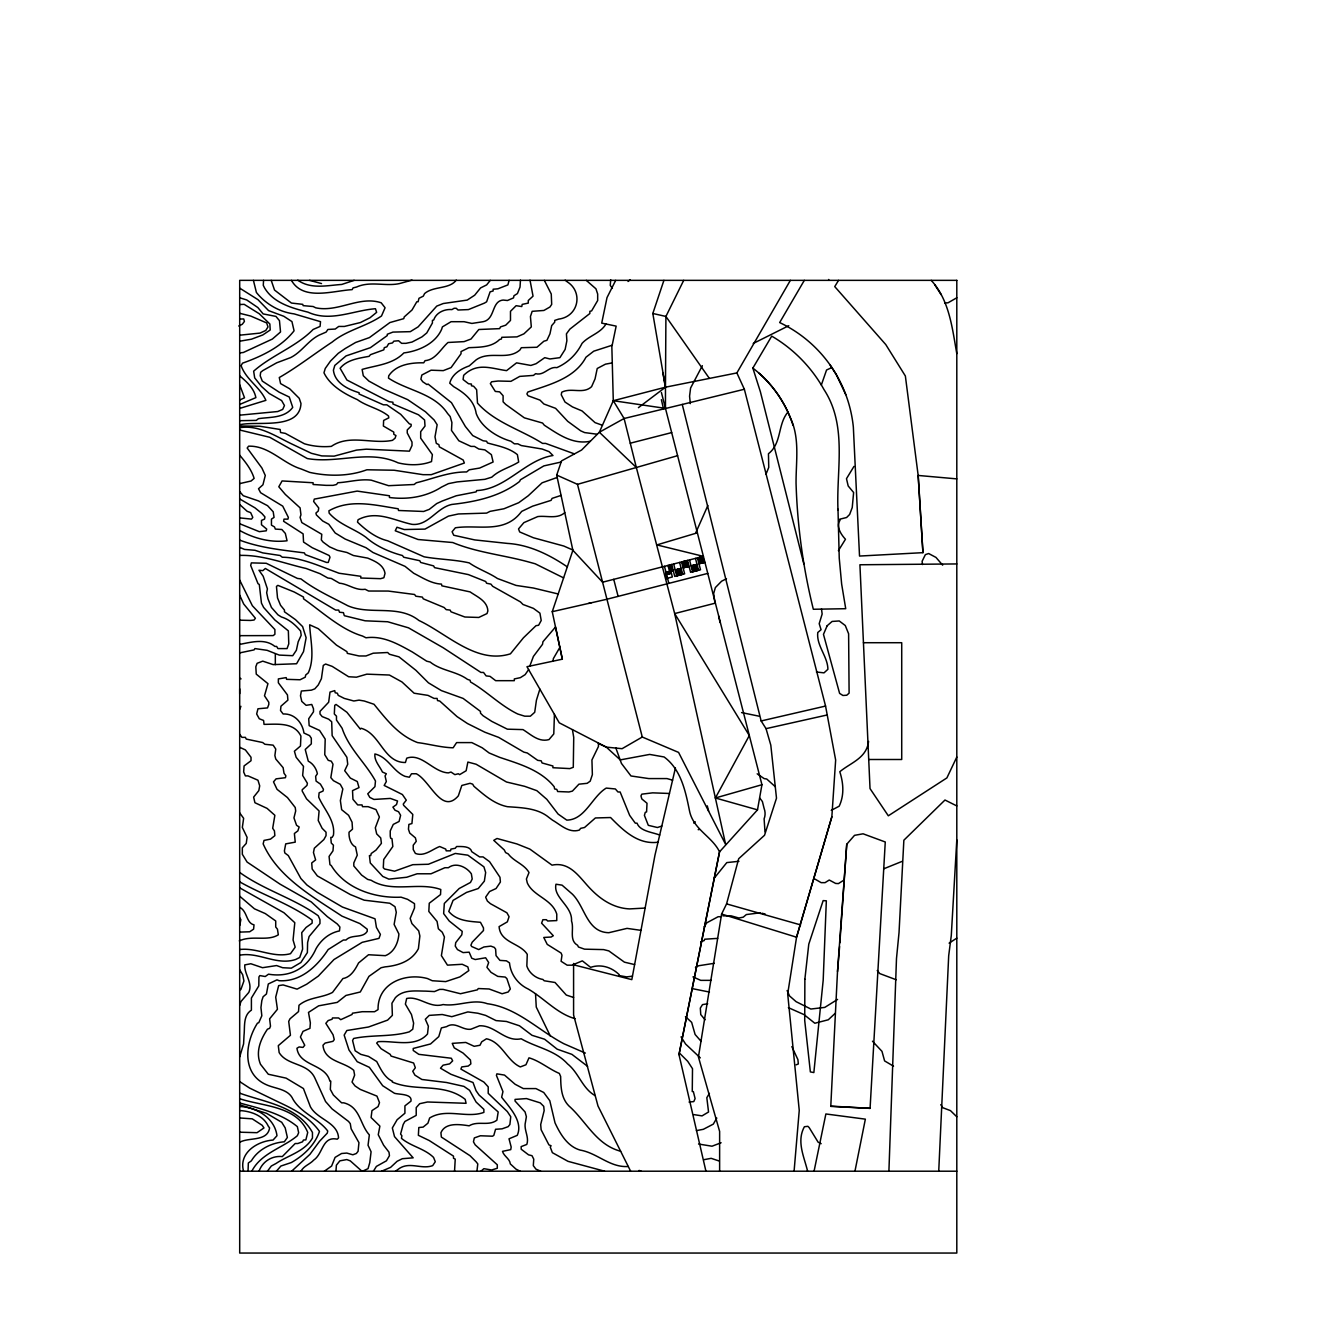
<?xml version="1.0" encoding="UTF-8"?>
<svg xmlns="http://www.w3.org/2000/svg" width="1319" height="1319" viewBox="0 0 1319 1319"><rect width="100%" height="100%" fill="white"/><g stroke="black" fill="none" stroke-linecap="round" stroke-linejoin="round"><path stroke-width="1.5" d="M837.977 509.843C836.213 469.515 847.622 425.839 824.012 389.6C811.762 367.523 793.527 348.859 771.714 336.131L752.852 368.1L760.371 391.727L803.815 563.823M888.907 1171.206L896.491 958.534L899.03 932.582L903.861 840.219L944.981 800.023L956.803 805.925M938.732 1171.206L948.691 955.747L951.279 935.6L956.803 839.89M837.516 971.411L830.772 1106.394L870.078 1108.356L885.263 841.984L863.088 833.806L854.531 835.339L846.749 844.242L837.516 971.411L839.609 946.564M794.087 1171.206L799.248 1110.4L787.69 993.899L796.561 937.215L831.844 816.807L835.652 760.057L825.562 706.061L744.361 389.253L736.876 372.931L790.361 280.353M828.645 280.353L828.695 279.48M839.857 942.854L846.749 844.242M553.04 661.165L553.353 658.61L559.866 647.349L555.513 627.02L542.95 641.726L542.521 644.315L533.404 656.433L529.793 666.111M705.929 1171.206L678.988 1054.606L719.547 851.827C711.963 836.23 693.003 829.404 689.425 810.493C685.501 791.12 680.983 769.34 664.1 756.974L649.673 754.419L620.26 759.892L606.295 747.115L559.272 722.828L526.957 666.705L562.339 659.187L552.249 611.686L572.875 550.303L556.7 475.087L561.548 460.892L581.58 450.043L599.354 432.236L624.101 418.502L682.253 404.455L761.145 720.949L766.042 728.649L770.807 745.153L776.495 798.16L764.525 835.273L738.689 858.718L726.571 903.894L721.608 914.051L698.427 1056.997L719.63 1131.422L719.63 1171.206M678.988 1054.606L719.547 851.827L757.502 809.85L761.937 784.723L661.396 392.485M454.544 1171.206L455.236 1159.137L453.505 1158.28L453.505 1156.12L429.219 1140.523L418.37 1135.313L418.799 1127.531L423.135 1127.102L427.917 1123.194L429.648 1118.001C446.168 1107.762 466.596 1118.743 483.875 1112.395L483.875 1109.361L476.06 1101.992L469.564 1090.302L463.925 1086.394L446.564 1082.503L421.849 1079.47L414.908 1075.133L412.748 1071.242L415.337 1067.78L413.622 1063.015L391.067 1056.074L390.193 1054.343L381.092 1048.704L376.673 1043.098L378.075 1041.697C394.068 1040.427 415.221 1048.044 427.504 1033.997L428.362 1026.198L425.328 1019.274L429.236 1015.383L442.244 1014.509L451.79 1016.685L467.849 1011.92L477.808 1013.223L485.623 1015.399L496.026 1020.593L506.447 1021.467L519.455 1025.786L532.035 1035.316L544.599 1039.224L557.179 1049.182L571.935 1054.376L587.582 1066.329M476.934 1171.206L477.791 1163.919L476.06 1161.742L469.976 1155.675L441.354 1137.06L440.925 1132.724C445.344 1122.337 459.391 1124.316 469.119 1125.816C477.907 1120.441 488.475 1126.492 496.884 1120.194L498.186 1111.95L479.094 1095.067L476.06 1090.731L473.026 1082.503L450.917 1074.276L440.497 1068.209L443.102 1065.175L449.614 1063.872L452.648 1060.855L451.345 1058.25L418.815 1054.343L413.226 1050.468L413.226 1048.457L430.538 1043.956L438.782 1036.602L441.37 1027.93L446.58 1026.644C455.137 1021.021 462.244 1030.469 470.867 1029.232L479.555 1025.786C495.186 1025.143 504.897 1042.29 521.186 1038.778C536.536 1047.616 554.986 1050.056 567.582 1063.905C578.827 1072.825 582.404 1088.637 595.281 1095.71M854.959 1171.206L865.363 1119.155L825.875 1113.961L814.07 1171.206M610.697 279.727L610.252 285.366L612.412 288.383M675.443 767.938L654.982 855.141L631.817 979.638L573.584 964.816M831.844 816.807L796.561 937.215L721.608 914.051M239.695 1005.358L240.998 1001.484L248.813 992.399C253.067 983.034 244.114 974.18 244.773 964.898L250.841 963.744L262.514 967.701L276.578 965.557L282.645 967.717L291.318 968.162L300.864 962.524L307.376 952.565L307.607 942.557L309.108 936.539L319.956 923.564L319.956 919.656L318.225 915.765C293.774 898.239 264.146 890.078 239.695 872.436M556.7 475.087L577.491 484.337L642.271 737.024L678.576 752.407L725.648 844.457L674.668 613.566L636.335 467.487L599.354 432.236L613.286 400.712L665.468 408.379L665.468 387.192L652.823 313.477L663.919 280.353M707.874 505.474L695.937 532.381M528.622 669.59L525.16 674.619L520.378 677.653L514.311 678.939L514.311 680.67L495.664 680.67L490.025 676.35L486.134 675.905L483.529 672.443L480.924 672.443L443.2 647.761L408.494 627.828L387.687 621.76L365.132 620.804L344.308 615.693L343.435 612.659L339.527 612.23L338.67 610.07L335.636 610.07L265.366 568.489L262.778 570.649L258.969 570.237L263.19 576.255L267.411 588.884L266.669 592.726L267.971 598.793L271.434 607.449L277.946 614.819L281.409 616.979C289.141 619.287 295.489 624.942 300.6 631.026L301.194 635.247L298.176 641.858L296.363 650.283L292.736 655.691L279.232 655.081L267.097 650.316L254.946 648.585L254.089 649.888L239.695 652.889M456.275 280.139C449.367 289.438 433.506 285.877 424.603 293.543L423.3 296.148L418.964 298.308L418.107 301.771L416.804 301.771L412.023 309.998L404.224 316.923L403.779 318.654L389.913 322.545L369.402 337.598L355.635 342.462L345.232 348.529L338.291 353.294L330.475 361.076L325.265 368.446L323.963 372.782C330.096 385.725 344.523 393.886 357.35 399.624C366.731 406.417 379.427 408.56 388.544 416.013L388.775 417.876L383.631 420.431L383.384 426.037L393.787 432.104L393.787 434.264L395.964 435.567L395.09 438.172L392.485 440.332C372.37 444.519 349.354 433.885 331.316 446.383C321.754 447.174 312.949 446.284 304.425 443.778L285.349 433.39L280.584 432.517L280.156 429.483L259.843 426.235L239.695 425.971M259.019 1171.206C262.563 1161.396 272.011 1155.559 282.315 1156.565L295.192 1143.524L297.781 1143.524L302.562 1141.792L303.419 1140.061L305.86 1139.863L307.723 1132.444C296.94 1105.718 263.14 1106.509 239.695 1098.727M239.761 709.21L240.915 706.324M765.993 474.246L768.746 467.404L768.449 453.736C781.986 443.168 777.485 424.471 787.921 412.122M821.341 385L826.551 370.012L831.531 367.688M868.594 741.426C866.484 758.376 850.673 762.646 839.807 771.73C843.418 783.123 844.44 795.044 839.181 806.189L831.25 810.377M956.803 757.04L946.894 777.913L888.314 815.802L870.029 788.597L859.922 564.763L956.803 563.938M683.704 280.353L665.914 316.445L665.468 387.192L638.412 407.67M239.695 1056.882L243.586 1043.923L244.031 1035.267C244.955 1026.924 242.91 1015.482 251.401 1010.156L251.401 998.021L258.788 985.903L258.936 976.983L259.859 975.582L265.234 976.522L268.499 974.18C289.537 977.709 307.08 968.822 316.049 948.674C321.16 939.755 329.305 932.962 339.461 930.917L339.906 927.026L337.301 923.992L327.326 916.639L311.284 901.916L280.057 884.159L247.098 862.065L242.333 854.267L242.333 847.771L246.241 843.435L247.098 837.384L242.333 827.425L243.636 818.324L239.695 812.9M267.411 1171.239L271.318 1166.029L276.1 1163.44C287.822 1155.477 304.936 1151.454 312.455 1138.05L312.455 1132.46C297.863 1106.196 265.135 1102.371 239.695 1093.154M704.247 926.663L706.852 922.772L718.13 916.721L720.718 916.721M709.424 1093.385L706.819 1097.705L708.55 1111.999L702.038 1115.89L693.794 1114.604M716.794 1118.067L713.315 1124.118L703.34 1129.311L696.399 1130.614M615.693 280.353L607.02 297.583L601.711 323.122L616.154 326.123L611.851 346.848L613.286 400.712L624.101 418.502L636.335 467.487M702.367 365.693L690.595 388.017L689.573 396.211L690.332 403.63M757.502 809.85L715.393 797.979L749.324 735.54L674.668 613.566L715.393 603.129M239.695 925.575L240.866 919.656L239.695 917.826M804.326 280.353L779.661 322.561A130.169 130.169 0 0 1 853.344 427.059L859.526 556.057L922.937 552.661L918.172 475.45L905.362 375.997L885.774 344.572L834.746 286.602L838.538 280.353M301.012 1171.206C303.749 1165.831 309.916 1164.331 313.84 1159.978C323.155 1153.729 322.248 1135.807 337.268 1139.204L338.554 1137.901C337.648 1122.057 317.285 1119.6 310.377 1106.723L303.436 1088.538L286.091 1078.134L268.301 1074.243L260.502 1064.285C255.358 1051.952 260.453 1039.553 267.444 1029.199L269.62 1028.342L270.494 1026.182L269.62 1018.812L277.435 1009.282L275.704 997.164L278.655 985.623L283.09 984.93L297.088 989.135L306.651 984.238L318.324 976.093L333.954 959.556L362.197 942.327L378.998 938.37L380.4 934.413L376.426 927.422L375.041 918.815L342.429 907.043L317.351 892.386L306.948 885.016L300.88 878.52L288.3 855.569L284.838 852.981L284.409 850.804L285.712 843.88L295.242 842.149L294.384 833.493L297.847 830.888L299.149 826.997L296.544 825.265L293.956 817.895L295.687 810.971L295.242 807.508L287.443 797.55L277.039 789.323L273.511 781.87L276.083 778.853L285.415 777.699L285.877 775.819L284.014 773.264L283.123 767.674L275.753 759.002L274.88 755.54L275.753 749.044L273.148 745.153L264.905 744.279L262.728 742.548L246.257 739.085L245.383 737.354L241.921 737.354L239.745 734.32M373.425 1171.206L376.393 1166.408L386.418 1160.819L389.451 1155.691L388.99 1152.196L383.615 1145.205L378.256 1134.736L379.888 1126.113L371.101 1117.556L371.958 1110.631L378.091 1106.592L379.493 1102.635L376.937 1096.105L360.252 1089.412L355.058 1085.949L352.025 1082.042L354.63 1075.117L353.756 1070.352C343.863 1061.465 324.458 1061.811 322.974 1045.242L325.133 1043.065L332.932 1041.334L334.251 1039.603L333.064 1034.772L325.842 1023.346L328.167 1020.56L332.075 1019.257L332.503 1017.955L338.587 1017.955L340.747 1019.686L352.041 1014.492L352.47 1013.206L362.197 1011.706L374.563 1011.722L378.058 1009.612C377.448 983.15 405.246 972.466 427.504 978.566L432.286 980.742L445.723 981.6L459.902 976.901L468.789 970.619L467.849 966.893L462.211 964.288L447.471 965.145L441.387 955.632L444.437 937.018L442.261 932.236L438.37 928.774L437.067 921.42L428.823 911.462L429.252 903.235L440.53 894.579L440.777 889.501C418.568 881.537 392.254 893.326 371.134 880.268L367.671 879.41L361.604 875.074L353.805 865.973L353.805 862.939L357.268 855.141L355.536 846.93C350.557 844.803 348.661 837.433 349.04 832.207L352.503 829.173L352.074 822.248L348.595 815.307L341.654 809.685L340.368 800.584L342.825 788.96L340.253 784.294L333.427 780.667L330.822 777.633L332.998 764.212L331.267 761.178L328.233 760.321L324.754 754.682L325.199 739.102L319.561 730.429L309.157 725.664L308.712 718.74L313.493 711.815L313.493 708.781L311.762 704.461L306.123 705.319L301.787 701.428L300.485 695.789L301.359 691.024L311.333 690.167L314.796 688.864L318.258 684.973L321.407 678.691L323.287 665.419L325.612 664.034L332.157 666.359L348.628 676.746L356.427 677.191L366.847 674.157L389.402 675.031L401.965 681.956L414.117 693.217L427.999 695.377L434.066 698.427L437.1 698.427L437.545 700.587L439.705 701.016L457.05 716.613L467.47 723.537L484.815 732.193L498.697 737.403L523.841 752.127L527.32 753.001L537.723 760.354L541.202 760.799L542.06 762.959L552.908 765.993L552.908 767.724L569.824 768.598L573.287 767.295L573.732 737.42L572.43 729.621M838.389 550.666L845.463 539.257C841.027 534.508 835.702 526.462 840.088 520.098L839.659 519.224L846.6 517.51L849.634 514.476L852.239 507.551L853.624 492.498L848.183 485.969L846.485 478.682L853.97 466.398M539.867 689.145L536.437 700.175L534.706 712.293L530.37 716.184L524.715 716.184L517.79 714.024C500.511 705.698 486.991 691.453 470.504 681.972L470.075 680.241L467.47 679.367C456.259 671.173 440.909 670.728 430.175 662.039L426.697 661.182L412.352 651.998C397.975 644.035 383.169 635.445 365.99 637.786L362.527 636.038C341.126 629.74 322.001 611.802 303.535 598.81L303.535 597.062L294.236 592L277.847 585.356L276.462 586.444L277.518 597.919L280.551 605.289L284.459 610.054L284.442 611.785L295.489 619.65L302.612 626.591L306.123 637.769L303.518 651.635L296.577 663.754L273.165 664.611L262.745 661.149L257.106 663.309L255.82 666.771L256.249 674.124L267.955 683.671L264.492 695.789L268.812 702.285L268.812 704.445L267.51 707.907L257.963 708.781L256.661 713.975L259.266 718.74L263.602 720.471L264.031 724.362C277.221 724.296 294.071 721.938 300.913 736.068L300.468 746.026L294.401 751.22L296.132 757.271L303.502 766.372L302.645 775.473L307.393 783.272L306.964 785.432L302.199 789.768L302.199 791.054L306.536 798.852L319.099 810.971L318.242 820.5L322.133 828.299L326.04 832.207L326.04 835.652L323.88 839.56L314.334 848.216L313.46 852.552L315.62 859.906L311.729 862.939L312.158 869.007L317.368 875.931L350.326 894.562L364.192 900.185L389.797 903.235L394.991 906.697L396.294 912.319L394.117 924.438L398.899 933.967C398.239 942.904 394.101 952.351 385.329 955.681L368.529 954.742L358.554 962.969C355.19 969.514 350.854 977.198 342.924 978.55L332.52 992.416C321.869 998.071 308.613 997.098 298.984 1005.259L298.523 1011.591L289.999 1018.812L288.696 1021.417L290.444 1035.267L278.293 1045.654L279.15 1052.595C287.212 1065.851 307.508 1062.603 314.713 1077.705L325.562 1101.53L332.058 1108.9L348.546 1121.447L350.277 1123.623L351.134 1128.817L358.949 1142.666L358.076 1151.322L356.344 1153.498L352.865 1154.784L346.798 1153.07L341.588 1153.498L335.092 1157.39L331.613 1166.045L324.342 1171.206M276.396 1171.206L280.881 1166.045L291.285 1162.567C303.667 1155.576 314.895 1144.974 319.478 1131.405C309.338 1117.094 293.527 1109.065 278.276 1101.942L249.654 1088.093L239.695 1081.613M291.631 1171.206L309.932 1154.356L319.478 1141.364L327.277 1133.136L327.722 1130.977C318.159 1118.413 301.161 1113.104 293.032 1099.354C288.317 1088.769 275.374 1088.933 266.141 1084.63C241.179 1073.485 245.186 1042.323 257.469 1023.148L258.771 1022.72L261.822 1015.778L260.948 1007.551L261.822 1000.626L263.124 996.735L266.438 993.982L268.301 983.974L276.99 979.852L279.166 980.709C300.551 982.028 316.989 966.629 328.184 949.548L343.369 940.018L345.974 940.018C351.711 933.984 362.643 938.617 367.226 931.362L367.226 929.203L359.856 923.564L342.017 916.161C312.751 896.722 277.765 877.135 263.157 843.88L264.014 840.417L270.527 839.115L274.863 835.652L274.434 830.888L272.687 828.283L274.863 815.29L267.065 808.366L254.93 802.727L253.627 797.105L258.821 790.625L259.695 785.844L257.963 780.221L247.988 775.885L245.383 775.885L243.652 771.994L244.081 765.927L251.022 760.733L251.022 757.271L245.383 749.917L239.745 747.312M490.289 280.353L486.645 284.904L480.561 287.938L474.675 295.209L467.206 300.089L443.266 303.518L436.754 306.107L418.107 326.881L410.291 331.663L392.947 332.091L387.291 334.251L387.291 335.554L370.392 347.672L346.089 355.899L334.812 365.412L333.41 370.177C334.779 383.038 348.15 389.435 359.098 392.699L359.098 394.002L383.384 404.818L386.846 404.834L400.729 414.347L409.401 423.877L411.132 424.322L411.132 426.053L407.241 429.945L407.241 432.978L412.006 442.063L412.006 445.542L409.401 451.164L366.352 449.169L356.542 450.092L334.152 456.143L321.787 455.912L311.383 453.307L293.164 444.635C276.248 436.787 259.381 424.504 239.695 427.702M714.206 878.19L726.802 862.593L738.953 861.291M605.965 324.012C600.475 333.344 589.049 335.636 582.042 343.385C576.683 354.201 568.077 362.643 556.882 367.622C548.753 366.204 544.071 376.014 535.629 373.673L533.47 375.404L519.752 376.393L510.931 381.323L498.104 381.01L491.608 381.785L490.371 383.631L495.301 391.43L499.637 391.858L503.1 395.749L503.1 401.817L505.705 404.422L524.352 417.843L542.554 423.036L544.302 425.213C557.953 434.033 572.693 444.948 590.368 441.238M239.695 693.679L239.695 688.831M251.814 1171.223C260.915 1153.202 282.827 1147.975 297.352 1135.725L298.655 1132.708L297.352 1126.64C280.931 1113.088 259.892 1108.554 239.695 1102.981M693.86 823.171L695.245 821.786M835.224 1013.305L828.283 1019.785L814.829 1023.247L803.996 1014.591L788.383 1007.65M949.103 943.151L956.803 938.139M700.768 941.815L704.247 940.529L704.676 939.227L717.684 938.37M564.763 512.646C557.426 519.356 546.627 515.449 537.773 516.57L523.89 522.637L518.515 528.919L519.686 531.953L533.453 537.773L563.79 546.033L572.809 550.007M844.341 879.855L838.422 883.598L835.636 883.433L829.255 880.02L825.051 882.658L821.16 882.658L814.944 879.081M837.565 999.423L824.771 1007.403L810.855 1009.035L796.115 1001.682L789.57 995.96L787.113 990.536M721.114 1142.749L712.013 1146.211L698.559 1144.035M642.271 737.024L622.073 748.697L606.295 747.115L598.447 743.487M883.615 868.858L902.048 861.406M788.762 325.711L753.231 343.468M726.489 578.728L721.608 581.201L715.376 587.565L713.661 593.468L714.75 601.546M362.511 1171.206L368.05 1168.65L369.782 1162.6L371.084 1151.767L368.05 1145.271L369.353 1134.884C359.79 1124.431 360.318 1106.921 343.764 1102.832L341.605 1102.832L333.361 1095.001L330.327 1089.412L330.772 1081.168L329.898 1081.168C325.364 1063.576 299.364 1066.461 296.94 1048.259L299.116 1046.956L303.007 1047.401L304.738 1045.242L300.419 1036.998L303.007 1031.376L309.949 1028.342L310.361 1022.901L308.498 1012.415L318.637 1005.836L337.285 1002.374L345.957 995.449L360.285 991.987L368.957 976.357L381.109 967.734L385 966.876C398.124 965.64 411.792 961.271 418.403 948.691L419.871 935.995L418.7 930.868L411.907 923.58L410.176 918.387L414.512 908L414.512 903.663L407.571 899.327L401.058 897.167C374.926 898.404 345.331 888.841 331.25 865.544L329.948 864.67L329.074 856.443L332.982 850.821L333.427 845.199L331.25 843.022L330.805 837.4L332.124 837.4L333.427 835.224C335.488 820.649 324.078 809.536 318.687 797.121L319.116 792.785L323.023 791.07L323.452 789.323L320.418 784.129L316.082 781.095L315.637 776.33L317.384 773.742C316.329 768.581 313.048 763.569 308.283 761.178L305.233 749.489L311.317 743.867L311.317 738.228L309.586 735.639L303.947 733.034C302.513 722.878 294.731 713.447 283.123 713.975L280.518 710.512L280.963 706.193L287.905 700.125L287.46 694.932L278.358 682.797L278.358 678.906L286.174 677.603L286.602 679.334L300.056 679.763L305.25 677.175L305.695 675.015L308.3 672.838C315.06 657.785 310.377 640.49 309.668 624.81L318.275 628.685L336.493 645.139L346.897 651.635L347.342 653.367L359.048 655.972L365.99 655.972L373.211 653.202L387.671 652.509L389.402 654.24L398.948 656.846L415.864 670.266L428.444 682.83L441.436 690.628L463.134 698.427L480.479 711.419L480.479 713.15L483.084 715.755L491.756 721.378L507.37 729.176L522.983 729.605C530.93 734.518 538.729 742.482 549.001 739.58L553.782 733.941L554.425 714.42M704.198 1159.632L711.139 1158.329L718.937 1160.934M238.755 326.024L242.3 324.26L244.427 321.424L243.718 318.951L239.695 319.05M412.039 280.123L399.459 283.585C385.643 286.619 370.276 280.782 356.509 287.047L353.047 287.905L352.189 289.636C332.404 290.807 303.255 301.128 291.433 280.353M381.603 1171.206L390.605 1167.364L397.101 1161.297L402.311 1158.709L413.16 1157.835L394.513 1136.615L392.337 1127.959L397.118 1119.732L404.917 1113.236L404.917 1105.866L411 1101.118C412.352 1093.698 399.558 1094.671 394.529 1093.319L382.708 1085.735L369.369 1067.335L357.218 1061.696L348.991 1050.006L344.16 1035.102L346.831 1030.518L368.512 1027.006L387.605 1020.131L392.37 1015.366L391.941 1003.248L395.42 997.626C403.301 989.382 415.485 991.047 425.773 991.13L434.446 991.575L439.656 989.398L443.118 989.398L460.479 993.735L477.379 989.844L478.253 988.541L489.102 988.986L502.11 993.751L508.178 992.003L510.354 988.986L506.875 978.599L505.21 977.066L497.774 976.39L490.998 972.334L486.942 967.322L488.673 962.557L485.639 957.792L475.219 959.54L471.757 958.237L469.152 952.17L463.084 952.598L457.446 949.565L455.269 946.102L455.714 942.64L461.782 934.841L462.227 931.379L449.202 920.992L443.646 913.589L444.322 903.449L459.193 888.511L470.471 882.46L472.202 878.998L471.345 873.788C466.547 866.929 455.813 861.917 448.361 867.721L444.882 867.721L431 873.788L417.117 873.788L406.714 877.25L388.858 879.13L382.757 876.426L370.276 862.956L369.419 855.586L370.721 855.586L371.266 853.475L375.997 850.096L381.405 843.352L380.729 837.944L376.673 833.888L375.321 827.821L379.377 817.022L375.997 809.586L368.116 806.667L362.478 806.651L362.049 804.92L357.713 804.92L352.948 799.298L352.519 790.642L359.015 787.608L357.284 781.54L350.343 778.078L344.704 770.708L347.738 764.212L346.881 757.287L332.141 735.639L331.696 721.773L328.678 719.185L322.166 716.58L320.006 713.975L320.006 711.386L328.662 702.219L330.014 692.096L334.746 690.612L335.191 692.772L337.351 693.2L338.225 695.36L344.292 698.41L353.838 700.999L359.032 700.125L364.242 700.999L374.002 704.264C386.434 719.498 398.486 735.375 417.579 742.581C429.565 744.097 441.074 747.494 453.142 747.791L456.605 742.597L471.806 742.597L482.21 747.791L489.151 752.984L499.555 757.32C518.812 763.8 540.691 769.884 554.194 786.767L554.623 788.943L556.799 789.372L557.673 791.532L568.951 791.977L572.413 791.103L578.926 784.178L587.169 783.321L590.203 781.161L592.363 774.649L591.934 759.942L598.447 746.505L598.447 743.075M395.486 1171.206L399.706 1168.222C410.258 1161.66 421.783 1169.64 432.681 1165.633L435.286 1161.742L433.555 1157.406C424.471 1148.486 411.05 1146.442 401.454 1138.346L401.883 1135.758L400.58 1134.027L403.185 1124.497L404.917 1121.463L416.21 1115.396L416.21 1107.614L419.673 1103.706L427.488 1101.992L466.085 1103.294L465.211 1099.386C443.909 1082.338 415.633 1092.083 392.353 1082.058L392.353 1081.184C384.505 1077.639 380.531 1068.753 376.706 1061.531L368.496 1056.404L360.796 1054.359L355.141 1050.781L352.585 1040.526L353.624 1038.482C371.942 1034.591 391.265 1037.146 409.286 1031.837L412.748 1029.232L413.622 1023.181L411.462 1014.509L405.378 1004.122L406.681 998.483C419.145 995.779 429.862 1008.639 443.118 1004.55C457.924 1006.826 472.812 998.467 487.354 1003.71C517.114 1007.65 538.581 1030.535 563.889 1043.741L585.372 1053.09M695.443 967.371L698.724 965.739L714.271 963.299M239.695 400.036L244.51 397.777L239.695 384.835M239.695 1142.32C248.582 1137.011 267.378 1142.007 269.604 1127.926L268.301 1126.195C263.371 1115.511 250.725 1111.109 239.695 1110.565M561.07 495.416L552.084 498.384L551.078 500.363L532.563 506.183L521.714 511.376L519.554 513.981C502.654 533.585 477.214 524.418 455.368 527.798L452.104 531.755L453.736 535.25L474.741 539.916L507.403 543.412C529.199 544.681 549.561 554.804 567.302 566.857M239.695 932.104L249.687 931.775L253.594 929.17L254.023 924.85C246.076 923.102 247.477 911.198 239.695 907.307M239.695 955.22C258.376 951.56 276.479 965.838 295.654 959.49L299.71 957.479L302.612 949.103L301.738 932.648L306.074 927.455L312.141 923.119L312.141 920.101C290.164 904.043 263.454 895.238 239.695 881.867M796.165 1064.829L798.325 1063.955L797.913 1059.619L791.845 1046.626M661.808 826.04L657.423 827.508L648.305 825.331L644.414 815.373L645.271 812.339L646.574 811.91L647.019 803.255L641.809 798.918L640.952 795.885L641.809 794.153L652.658 792.851L669.458 793.477M707.693 1003.759L702.499 1004.616L700.323 1008.079L700.752 1014.575L705.088 1019.768M956.803 297.781L947.982 302.826L944.618 302.892M697.372 532.827L656.878 544.912L703.39 556.354L602.585 582.207L572.875 550.303M239.695 1132.197L257.024 1132.691L263.965 1127.926L262.217 1125.338L252.259 1118.842L239.695 1117.968M577.491 484.337L677.587 455.682M715.393 797.979L761.937 784.723M612.181 345.232L593.748 351.184L585.949 357.235C574.721 378.586 548.935 384.769 527.831 392.04L526.891 393.903L528.062 395.766L539.966 400.102L543.873 403.993L555.579 408.329L567.714 421.322L580.723 430.851L584.63 432.583L597.342 434.248M613.286 400.712L665.468 387.192L736.876 372.931M630.268 443.2L671.668 432.599M665.996 572.281L673.201 570.435M675.196 569.923L681.132 568.407M683.11 567.895L689.062 566.362M691.041 565.867L696.993 564.334M698.971 563.823L704.923 562.306M666.144 572.875L670.975 571.638M666.293 573.468L671.14 572.232M666.441 574.062L671.289 572.825M664.809 575.117L671.437 573.419M665.732 578.678L672.36 576.98L669.31 565.093M707.759 573.402L606.938 599.238L552.249 611.686M628.042 281.475L630.202 279.743M239.695 644.381C251.22 642.271 264.773 638.132 274.896 646.425L276.644 646.425L277.93 648.585L287.047 648.602L288.779 643.837L288.35 630.845L274.896 620.012L263.635 607.449L261.459 603.129L259.299 584.498L257.996 583.641L250.676 565.439L251.368 562.883L266.24 563.279L297.467 578.447L300.93 578.876C315.356 590.005 331.844 597.276 347.771 605.734C370.194 615.495 398.272 604.003 418.914 620.474C447.603 634.027 476.654 664.545 510.42 653.828L523.429 637.819L536.009 625.684L538.614 625.255L541.219 620.491L539.916 613.137L533.42 608.372L523 604.481L520.411 601.876L492.647 586.279L490.915 584.119L486.579 583.245L485.705 581.514L468.36 574.589L434.528 567.648L433.671 565.917L420.662 562.455L419.788 560.723L403.746 557.245L402.443 555.513C390.193 552.331 376.212 546.412 366.006 537.328C354.086 528.523 339.329 524.748 329.156 513.124L328.926 510.799C350.59 498.516 375.288 505.226 398.107 508.755L398.536 510.486L423.646 511.475L429.252 509.381L436.721 503.561L442.36 500.973L456.226 495.779L476.192 491.872L476.621 490.586C506.232 489.267 524.995 459.968 552.958 455.517L549.05 451.626L542.125 449.021L521.302 445.558L517.839 443.827L514.361 443.827L510.898 441.222C497.807 437.479 481.451 427.702 476.208 413.507C474.18 400.251 464.156 392.831 453.654 386.648L449.746 383.186C452.071 373.969 460.974 368.875 469.267 365.874L476.208 359.807C489.596 350.326 507.617 360.994 520.016 349.865L521.318 347.705L536.932 347.26L543.89 341.209L546.907 340.335L549.957 333.839L551.688 325.612L554.722 322.149L554.722 320.418L558.629 319.116C578.645 316.609 583.377 292.076 567.318 281.887L565.142 280.156M239.283 940.859C252.028 934.94 267.411 941.667 278.309 934.808L277.452 929.186L275.72 927.01L275.72 920.959L265.3 913.589L254.468 908.824L239.695 896.211M682.253 404.455L744.361 389.253M588.703 603.393L591.192 602.799M761.145 720.949L825.562 706.061M766.042 728.649L826.7 715.079M760.486 912.764L746.323 914.562L743.289 917.15L738.937 918.024L731.138 915.848L722.894 915.848M239.695 408.428L265.894 400.349C260.057 387.061 246.059 379.691 241.097 365.643L242.515 363.17C261.442 356.443 281.524 346.93 294.071 330.805L291.944 321.589L283.799 316.28L268.565 310.608L257.947 299.644L239.695 288.136M561.152 462.029L543.857 465.904L520.428 479.77L519.554 481.501C500.049 496.62 475.78 501.748 451.889 504.435C436.836 507.502 428.312 526.116 411.99 524.352C394.216 520.609 376.591 509.925 358.092 519.719L357.482 522.126C366.154 530.32 375.882 537.938 387.704 540.79L424.124 556.816C438.963 559.487 454.379 559.503 469.234 562.9C478.072 569.116 488.772 572.644 497.428 578.497L516.075 585.422L533.42 588.027L558.201 593.979M239.695 404.455L255.886 397.629C254.072 388.215 246.653 381.768 239.695 375.849M239.695 341.209L251.434 339.197L262.778 334.96L270.214 329.997L269.851 323.979L259.233 313.724L244.18 304.343L239.695 304.524M354.217 280.353L341.769 284.442C327.046 285.432 310.839 289.504 297.764 280.172M634.62 964.585L624.431 962.161L608.817 950.9L603.607 949.598L584.531 949.169L578.447 946.993L577.59 945.261C568.687 940.348 574.424 928.889 571.523 921.008C572.561 905.939 552.925 897.678 555.975 884.225L562.059 885.148L572.397 894.167C585.207 906.796 586.724 932.203 608.817 932.714L627.036 928.378L640.985 930.357M239.695 989.794L240.833 989.613L243.933 980.957L242.696 974.774L239.695 969.795M239.695 949.532C256.76 947.372 273.247 958.303 290.493 953.703L295.176 947.174L293.065 939.952L294.796 922.69L283.948 912.732L239.695 887.852M612.28 362.89L605.47 364.159L597.227 368.496L595.05 378.883L591.588 386.681C583.163 394.562 571.308 387.192 561.729 392.238L561.267 394.793L564.994 402.015L572.462 406.911L582.042 410.934L595.05 422.624L602.42 425.279M557.195 477.462L542.109 482.803L528.227 495.779L518.697 502.72L503.94 508.771L490.058 511.36L486.596 513.107L458.402 513.965L448.427 516.125L424.998 529.1L404.224 529.546L396.953 527.237L395.255 530.782L418.057 539.504L452.747 542.538C476.489 552.364 502.77 555.002 527.353 561.614L535.168 563.774L563.609 577.887M239.695 620.177L250.61 620.441L254.089 620.012L255.391 618.265L243.685 603.987L239.695 595.166M698.196 829.667L699.251 829.536M711.172 980.363L700.752 980.363L692.953 976.901M239.695 352.882L243.323 352.503L272.373 339.049L280.535 331.976L279.463 320.649L275.935 316.395L263.173 313.922L257.865 307.558L246.702 299.941L239.695 297.781M239.695 335.191L260.008 333.097L265.778 330.459L267.988 326.914L266.652 322.924L250.676 316.032L239.695 313.295M239.695 415.172L277.715 411.528L282.695 409.418L284.459 405.527L281.623 400.564L269.224 393.474L261.426 386.401L254.699 377.893L253.644 371.183C271.763 355.157 295.934 346.913 313.131 329.47L320.072 326.436L320.517 321.671L294.055 313.873C279.579 312.108 265.548 303.947 256.397 292.455L253.413 280.353M645.139 908.066L629.641 908.906C614.67 908.28 601.893 900.465 591.473 889.847C580.212 878.701 570.896 861.225 552.018 865.149L529.892 849.123L516.883 843.929L497.016 838.488L493.751 840.351L504.303 849.98L505.606 852.585L508.211 853.888C513.767 861.488 524.237 864.093 529.018 872.519L526.413 878.998L527.287 882.906C533.156 896.178 552.117 899.047 556.766 914.083L556.766 920.58L547.665 921.008L546.363 919.706L542.9 919.706L541.598 923.168L553.304 935.732L551.128 937.034L543.758 937.463L547.237 944.388L561.103 953.06L561.976 955.22L561.103 961.287L567.17 965.178L571.951 965.178L582.355 960.859L590.599 967.355C601.184 963.744 611.917 967.404 619.221 974.708L619.221 975.582L626.591 976.884L632.461 976.208M239.695 424.767C257.09 420.596 299.644 430.555 300.979 403.515L299.232 398.322L289.702 388.792L280.584 383.598L279.282 377.531C297.55 367.045 314.549 353.64 332.223 342.033C346.732 330.08 366.055 326.617 381.504 315.983L385.082 307.756L381.191 302.793C359.378 295.456 338.208 312.636 315.736 307.822L313.147 306.519L303.156 305.645L302.727 304.343L291.45 303.057L274.533 290.065L271.219 280.353M239.695 635.659L273.165 635.593L274.896 634.291L274.896 629.542L252.358 605.718L239.695 580.096M239.695 420.695L256.298 420.382L258.458 418.667C270.313 416.903 284.64 418.321 292.736 407.406L289.257 397.019L279.282 392.254L262.283 381.076L260.206 375.8L260.651 372.321L262.811 370.59L276.693 362.807L290.576 357.614C301.672 352.124 308.085 340.566 319.198 335.092L326.139 332.075L327.887 329.47L335.257 329.041L338.719 326.436L344.358 326.452L360.4 322.545L370.029 317.747L376.64 312.339L375.453 308.728C353.014 310.443 330.311 322.413 307.937 312.141C291.977 308.102 273.478 302.991 264.558 287.888L263.272 285.3L263.569 280.353M239.695 483.611L251.072 481.006L254.122 478.401C251.55 469.762 245.499 462.046 239.695 455.22M863.434 642.716L901.718 642.716L901.718 759.497L868.71 759.497M658 842.231C638.05 844.852 623.425 830.624 610.582 817.533L595.397 817.961L584.548 827.491L580.64 828.348L579.338 830.08C568.885 833.377 560.559 824.738 552.463 820.121L548.984 817.516C537.608 807.937 521.582 807.756 507.353 806.684C493.966 803.931 483.892 794.747 473.95 786.322L472.664 784.162L470.059 783.288L461.815 785.464L458.336 795.852C441.667 815.126 430.274 780.716 416.276 773.758L411.512 773.758L409.335 777.221L404.999 776.347C392.897 771.335 388.215 757.09 374.893 753.957C374.134 760.915 379.707 766.141 382.444 772.027L386.335 773.758L385.049 775.918L386.335 781.54L384.175 785.448L402.394 794.533L406.285 800.171L403.251 804.062L403.68 805.365L412.798 814.45L411.924 823.551L408.89 824.424L408.445 829.173L409.747 833.08L415.386 837.845L416.26 841.308L413.226 845.215L413.226 849.535L415.386 853.426C424.289 856.905 431.907 849.485 439.672 846.518L445.756 849.106L446.185 850.837L450.521 850.837L450.966 849.106L455.286 848.249L456.588 846.518C461.897 846.567 470.289 845.908 471.773 851.711L479.588 856.905L483.051 856.905L489.563 861.67L499.967 877.267L500.396 882.032L496.059 888.528L489.547 891.545L485.639 897.184L487.387 901.075L490.421 903.68L506.892 912.781L509.068 916.672L507.337 921.866L499.093 926.63C500.214 942.821 520.214 942.953 527.27 954.346L526.842 966.036C529.084 972.96 535.679 978.286 542.884 979.456L544.186 980.759L555.035 982.49L566.296 995.054L573.584 997.477M689.029 1102.041L693.794 1101.596L695.097 1098.579L693.365 1091.637L692.261 1091.538L692.508 1068.687L687.727 1061.333L679.928 1053.535M239.695 1171.206L956.803 1171.206M239.695 555.414C262.679 554.722 284.376 563.543 306.14 568.489L320.022 573.683L327.837 578.019L331.3 578.464L339.544 583.212C348.035 583.855 355.668 590.797 365.132 589.28L368.595 591.027L388.264 591.06L414.578 594.49L415.864 596.221L422.377 597.095L423.251 598.826L444.074 607.482L446.234 609.642L450.142 610.087L451.016 611.818L464.882 617.012L478.764 617.457L487.008 613.566L487.865 610.961C487.387 600.92 477.165 596.847 470.092 591.901L441.898 585.834L441.469 584.103C431.379 583.658 422.443 577.689 413.721 573.27L405.032 566.346L372.947 552.48L366.006 547.715L345.182 539.059L335.207 532.991L328.777 524.253L322.71 521.005L316.395 514.938L315.933 513.075L318.275 510.981L318.736 507.963L313.609 501.434L314.318 499.11L357.169 491.097L389.435 495.763L389.435 497.494C407.555 499.819 426.053 496.999 441.486 487.107L448.427 483.644L457.099 481.913L484.864 479.325L491.806 477.165C499.522 469.811 510.09 467.47 518.697 462.013L517.394 454.643C508.953 447.718 497.609 445.855 487.469 442.953L486.596 441.222L483.133 440.793L472.73 435.583L465.36 426.482L451.477 402.674L428.065 384.06L426.96 384.571L422.756 381.768L420.893 379.212L421.833 375.025L431.099 370.194L443.25 370.639L451.065 367.605L461.04 353.756L461.04 351.579L468.839 347.688C479.457 347.161 491.558 347.54 499.637 339.461L501.368 339.032L501.797 337.301L516.982 336.873L523.923 333.839L531.31 326.914L530.436 316.527L532.167 311.317L543.89 310.46L549.957 306.997L551.688 304.392L551.26 294.005L544.335 280.353M830.789 1106.113L870.078 1108.356M239.695 430.01L269.736 437.281L307.245 458.534C337.582 463.942 368.974 449.202 398.107 462.854C408.857 465.492 421.157 465.574 431.511 461.568L432.385 454.626L420.679 438.172L420.679 431.676L425.015 426.053L424.586 419.986L418.519 414.793L392.93 403.96L392.93 402.229L389.056 401.668L346.913 380.02L340.104 368.265C347.012 359.724 358.916 358.224 369.073 356.328L370.474 354.679L383.829 349.832L384.258 347.672L386.863 346.815L388.594 343.764L392.501 342.907L393.804 341.176L398.569 340.747L401.603 343.336L405.955 343.336L412.023 342.05L421.998 336.856L426.762 332.949L432.418 323.007L432.418 320.402L433.72 319.973C436.16 312.57 444.552 308.877 451.939 309.586L454.099 308.283L456.275 308.283L458.006 310.014L468.41 309.586L484.469 303.09L486.629 301.787L490.107 291.829L493.141 290.971L493.141 289.24L497.922 288.795L507.897 284.904L509.101 280.353M575.068 1018.664C557.08 1013.701 544.087 998.17 528.128 988.986C517.922 984.172 510.568 974.296 509.497 962.87L506.414 960.826L499.95 960.397L496.043 955.632L495.614 949.152L494.312 947.405L490.849 946.119L483.908 946.976L478.698 949.581L471.757 946.547L470.883 945.245L472.186 942.211L483.479 930.522L483.479 927.916L480.446 922.294C469.201 921.354 456.588 920.909 448.773 911.462L453.06 900.399L466.563 892.402L478.269 888.528L484.353 881.158L485.656 872.502L483.925 866.863L467.866 855.174L455.286 853.442L428.411 864.258L412.781 864.687L394.562 871.183L384.587 869.007L383.285 867.721L383.714 859.477L392.831 846.501L391.974 838.703L390.671 838.274L390.243 836.114L390.243 830.921L393.276 824.408L399.08 821.473L400.613 815.323L398.552 811.746L394.975 810.196L392.914 807.129L396.508 804.574L397.53 800.979L390.342 798.424L373.92 799.446L369.815 797.401L367.754 793.807L374.942 786.652L375.47 781.013C365.528 762.86 348.875 748.648 342.116 728.269L336.477 720.042L336.477 716.151L334.317 713.991L334.746 705.319L336.048 704.461L346.897 712.26L360.334 729.143L361.093 728.269C380.367 733.512 383.549 762.827 405.428 762.497L406.747 758.161C421.767 752.786 433.16 772.225 448.361 772.901L450.983 772.044L454.874 774.632L458.336 773.758L459.639 774.632L466.151 770.741L467.882 762.069L476.126 764.245L506.496 782.002L524.698 786.338L536.849 790.675L546.824 799.33L558.102 814.054L566.774 820.121C585.141 819.874 592.033 796.627 606.245 788.086L615.363 788.96L617.952 791.977L620.128 791.977L629.658 815.373L635.296 823.171L637.044 823.171C639.863 831.201 652.394 832.223 659.698 835.026M956.786 478.879L918.172 475.45L922.937 552.661M816.412 671.998L824.012 672.855L827.903 669.294C827.771 656.433 816.23 645.585 817.78 632.493L821.061 629.707L819.198 623.656L822.149 614.027L821.49 608.9M628.273 1166.491C609.922 1167.826 597.392 1153.02 580.146 1150.086C567.533 1146.458 560.163 1134.01 555.002 1122.799L549.792 1100.706L543.725 1092.478L535.926 1088.587L523.346 1088.587L515.102 1084.251L504.501 1075.084L496.884 1073.847L496.422 1075.397L502.951 1091.604L501.649 1097.227C509.761 1107.729 523.346 1121.546 517.262 1135.346L509.019 1138.808L511.178 1147.035L510.75 1149.624L502.506 1151.355C503.94 1156.384 509.81 1158.61 510.321 1163.919L515.96 1169.112L520.296 1171.288M758.986 716.168L741.558 712.59M239.695 517.889L251.5 519.109L252.803 517.378L250.643 512.613L247.164 511.31L239.695 504.517M692.096 988.591L709.441 992.053M652.823 313.477L665.914 316.445L709.012 377.893M239.695 1106.493C256.529 1107.136 274.731 1117.984 276.974 1135.725L273.066 1140.061C257.238 1141.149 238.459 1152.905 243.57 1171.206M239.695 547.352L244.559 549.429L254.963 550.287L262.778 552.892L280.123 555.497L282.299 557.228C295.209 557.376 307.855 561.482 319.594 565.884L339.098 573.254L360.796 576.304L360.796 578.019L380.597 578.678L383.878 577.738L385.033 573.32C383.466 564.598 374.876 561.152 367.737 558.118L353.426 555.513L346.913 552.48L337.384 550.303L329.569 546.841L323.073 542.076L321.325 539.916L321.77 534.294L301.82 522.588L300.089 517.394L300.946 514.789L300.089 507.864L285.333 494.444L278.804 486.76L282.085 480.94L313.098 482.754L313.098 484.485L326.106 485.359L333.048 485.359L336.526 484.485L337.829 482.754C348.991 482.111 359.823 478.797 371.216 480.165L388.594 485.689L414.166 484.502L416.326 482.77C432.863 478.846 448.872 471.757 466.646 471.955L469.251 469.795L479.654 468.064L493.108 462.013L491.377 454.643L484.864 449.878L478.797 449.004L474.461 446.416L470.982 446.416L458.847 440.777L451.477 430.39L451.906 422.591L450.175 416.524L447.586 413.49C434.149 393.095 407.555 390.787 388.495 378.124L388.742 375.8C396.228 364.506 411.215 362.577 423.729 362.824L425.031 360.664C435.6 359.856 440.859 348.744 448.015 342.478L464.074 341.621L471.015 339.032L478.813 329.503L499.637 328.645L500.511 326.898L505.721 325.183L510.486 320.418L510.486 311.317L516.125 305.695L521.763 306.552L522.209 304.392L528.276 303.09L528.276 300.501L533.041 296.165L530.007 280.156M239.695 1104.794L266.586 1113.335L281.738 1122.304L285.201 1127.926L287.377 1137.456L284.343 1141.792C271.252 1142.798 258.079 1149.476 251.368 1160.835L248.335 1163.012L248.038 1171.206M321.523 283.569L309.52 280.353M726.571 903.894L800.617 924.916M672.575 780.172L666.969 778.573L648.75 778.573L630.977 775.968L621.43 763.404L615.792 747.824M762.102 913.226L765.317 914.166M239.695 530.469C254.023 538.515 270.857 542.834 287.064 540.774L285.333 533.42L281.87 529.513L275.358 529.084L274.484 526.908L271.45 525.176L271.45 519.109L274.055 517.394L273.198 511.756L267.559 505.688L258.458 500.923L243.273 495.73L239.695 491.641M239.695 523.742L259.315 531.672L266.257 530.815L266.685 529.084L261.475 524.748L261.475 520.411L264.525 519.109L264.954 516.949L261.92 513.487L254.979 507.848L239.695 498.945M896.228 979.753L879.806 973.603L877.234 970.52M639.138 1170.431L641.166 1171.206M239.695 540.114C260.552 548.044 282.827 550.072 304.409 552.908L305.283 554.639L326.535 562.438L328.266 562.438L329.997 557.245L329.14 555.497L312.224 547.715L303.551 542.076L303.106 533.849L283.601 521.285L284.03 519.125L287.938 519.125L288.366 517.394L282.728 506.133L260.618 492.712L258.524 488.739L262.943 484.782L265.284 475.467L261.92 468.031L247.197 448.048L248.582 446.185C269.01 445.492 282.711 463.365 300.963 468.904L309.635 472.367C328.233 476.472 348.793 476.489 366.88 469.778L394.134 470.24L423.053 474.675L431.231 474.675L464.354 463.035L463.2 460.018L439.326 446.844L438.897 444.668L436.292 443.365L434.99 436.886L437.166 424.751L434.132 420.003L425.46 411.759L407.67 399.641L383.813 389.237L368.891 381.092L363.286 375.717L362.115 369.435C376.542 365.182 392.518 364.506 403.894 352.915C418.832 351.068 435.468 343.567 441.7 329.156L442.393 326.898L451.065 321.704L464.074 321.704L471.889 323.435L483.15 321.704C495.466 319.28 491.196 301.177 503.116 300.056L507.452 300.501L513.52 297.896L513.965 295.736L517.427 293.576L520.032 287.08L520.461 280.156M604.613 1171.206L567.994 1161.33L552.381 1152.674L550.221 1147.035L551.095 1145.749L548.918 1144.876L541.12 1129.724L540.691 1124.53L544.153 1110.664L543.725 1106.344L540.262 1102.882L526.512 1098.579L515.053 1099.403L515.053 1101.035L525.077 1111.966L526.38 1116.715L525.506 1121.925C523.396 1129.608 529.463 1136.896 526.809 1144.43L521.17 1146.607L521.17 1149.195L528.54 1154.834L532.002 1155.691L533.75 1159.154L533.305 1165.65L535.91 1169.112L540.708 1171.206M821.16 1143.688L818.143 1142.221L809.174 1127.597L807.871 1126.311L804.392 1126.739C796.346 1141.397 804.095 1156.598 807.607 1171.206M574.441 453.901L545.588 443.398L542.554 443.398C521.269 429.879 495.021 422.69 477.494 403.119L476.637 389.699L473.603 386.236L471.444 385.791L471.444 384.06L468.509 383.73L463.084 379.526L463.678 375.305C477.231 362.082 491.097 368.512 506.578 370.639L516.553 362.857L530.865 365.445L536.075 363.714L544.747 357.663L549.941 358.966L559.916 357.663L565.126 349.436L566.873 340.78L566.428 333.839L569.907 329.09L589.857 313.51L589.857 311.333L591.604 310.905L597.672 300.518L597.672 294.022L595.941 288.812L586.279 280.353M620.639 1151.24C596.221 1144.826 586.23 1121.315 568.885 1105.899C561.07 1098.051 560.855 1086.741 560.641 1076.469L559.338 1073.435C548.836 1068.984 539.669 1060.872 528.985 1057.838L525.951 1064.763L520.313 1066.923C506.842 1060.872 501.847 1041.994 486.48 1038.778L481.715 1041.812L479.968 1045.275L474.164 1046.313L465.772 1042.439L452.236 1043.362L454.247 1047.863L463.068 1053.057L470.438 1059.981L470.867 1063.889L468.261 1066.049L461.749 1066.923L460.892 1069.082L483.875 1082.075L488.211 1086.84L488.211 1093.336L507.287 1111.521L510.75 1116.715L509.892 1124.513L508.145 1126.673L502.077 1128.833L495.565 1129.278L493.834 1135.346L492.531 1136.203L480.396 1135.774L474.312 1137.934L473.455 1141.825L475.186 1144.859L497.296 1164.792L497.296 1168.255L491.657 1169.986L483.859 1168.683L480.957 1171.206M757.188 773.824L764.13 778.589L766.735 779.018L775.407 786.816M239.695 678.081L241.064 678.889M752.852 368.1C769.554 380.927 782.645 398.305 790.394 417.876C800.056 438.403 795.934 461.287 796.049 483.133C797.319 525.671 803.106 567.945 813.328 609.263L845.726 608.702L841.654 584.136L839.247 558.217L837.994 509.2M893.524 1066.164L884.604 1060.921L881.982 1051.358L872.469 1041.202M758.953 373.112C774.731 387.028 786.619 405.263 793.032 425.312M685.435 1016.586L691.651 1022.357L695.113 1034.492L701.18 1041.416M361.917 1171.206L350.26 1160.852L346.798 1159.566L339.857 1160.852L336.394 1165.188L335.949 1171.206M942.656 565.175L935.962 557.409L928.658 553.535L925.377 554.623L922.113 561.284L922.509 564.548M700.307 1057.871L685.567 1044.005L681.049 1036.866M931.214 280.353C949.515 300.303 952.236 328.299 956.803 353.657M759.777 798.077L762.398 801.54L764.113 808.465A14.295 14.295 0 0 1 764.113 818.852L764.987 831.86M934.825 284.888L941.139 294.648M940.76 1104.662L942.739 1107.696L950.471 1110.631L956.803 1116.797M830.212 365.132L836.23 374.497L845.776 394.595M630.63 1171.206L597.985 1105.981L573.584 1014.954L573.584 963.447M550.369 1036.14L536.256 1007.056L535.53 993.801M702.796 556.503L704.33 562.455M702.203 556.667L703.736 562.603M701.609 556.816L703.142 562.768M701.016 556.964L702.549 562.916M700.422 557.113L701.955 563.065M699.828 557.278L701.345 563.213M699.235 557.426L700.752 563.378M698.641 557.574L700.158 563.526M698.048 557.723L699.565 563.675M697.454 557.888L700.504 569.775L690.595 572.314L687.545 560.427M695.476 558.382L698.509 570.286M696.399 564.483L697.916 570.435M695.805 564.647L697.322 570.583M695.212 564.796L696.729 570.731M694.618 564.944L696.135 570.896M694.025 565.093L695.542 571.045M693.431 565.257L694.948 571.193M692.838 565.406L694.355 571.341M692.228 565.554L693.761 571.506M691.634 565.703L693.167 571.655M689.524 559.916L692.574 571.803M686.952 560.575L688.469 566.527M686.358 560.723L687.875 566.675M685.748 560.872L687.281 566.824M685.155 561.037L686.688 566.972M684.561 561.185L686.094 567.137M683.967 561.333L685.501 567.285M683.374 561.482L684.907 567.434M682.78 561.647L684.314 567.582M682.187 561.795L683.704 567.747M681.593 561.943L684.643 573.831L674.734 576.387L671.684 564.483M679.615 562.455L682.665 574.342M680.538 568.555L682.071 574.49M679.944 568.703L681.478 574.655M679.351 568.852L680.868 574.804M678.757 569.017L680.274 574.952M678.164 569.165L679.681 575.1M677.57 569.313L679.087 575.265M676.977 569.462L678.494 575.414M676.383 569.627L677.9 575.562M675.79 569.775L677.307 575.711M673.663 563.971L676.713 575.875M671.091 564.631L672.608 570.583M670.497 564.796L672.014 570.731M669.904 564.944L671.42 570.896M667.991 565.439L669.673 571.968M668.782 572.199L669.244 573.979M664.463 566.329L668.832 583.377M666.013 574.82L666.919 578.381M665.419 574.969L666.326 578.53M613.747 579.338L618.116 596.386M661.396 399.69L663.572 409.22M707.297 805.86L708.616 811.152M718.641 615.973L720.042 622.502M559.866 647.349L562.339 659.187M662.962 373.145L665.353 387.225M275.325 654.224L275.325 664.611M804.87 979.209L804.722 1020.543L810.361 1071.902L813.856 1072.561L823.188 980.215L826.337 900.811L823.155 900.613L808.778 944.173L804.87 979.209M827.161 625.75L823.468 634.373L839.609 693.382L842.94 695.476L846.765 695.228L849.106 693.134L848.612 633.779L845.281 625.536L839.23 620.952L832.091 621.447L827.161 625.75M956.803 280.353L239.695 280.353L239.695 1253.05L956.803 1253.05L956.803 280.353"/></g></svg>
